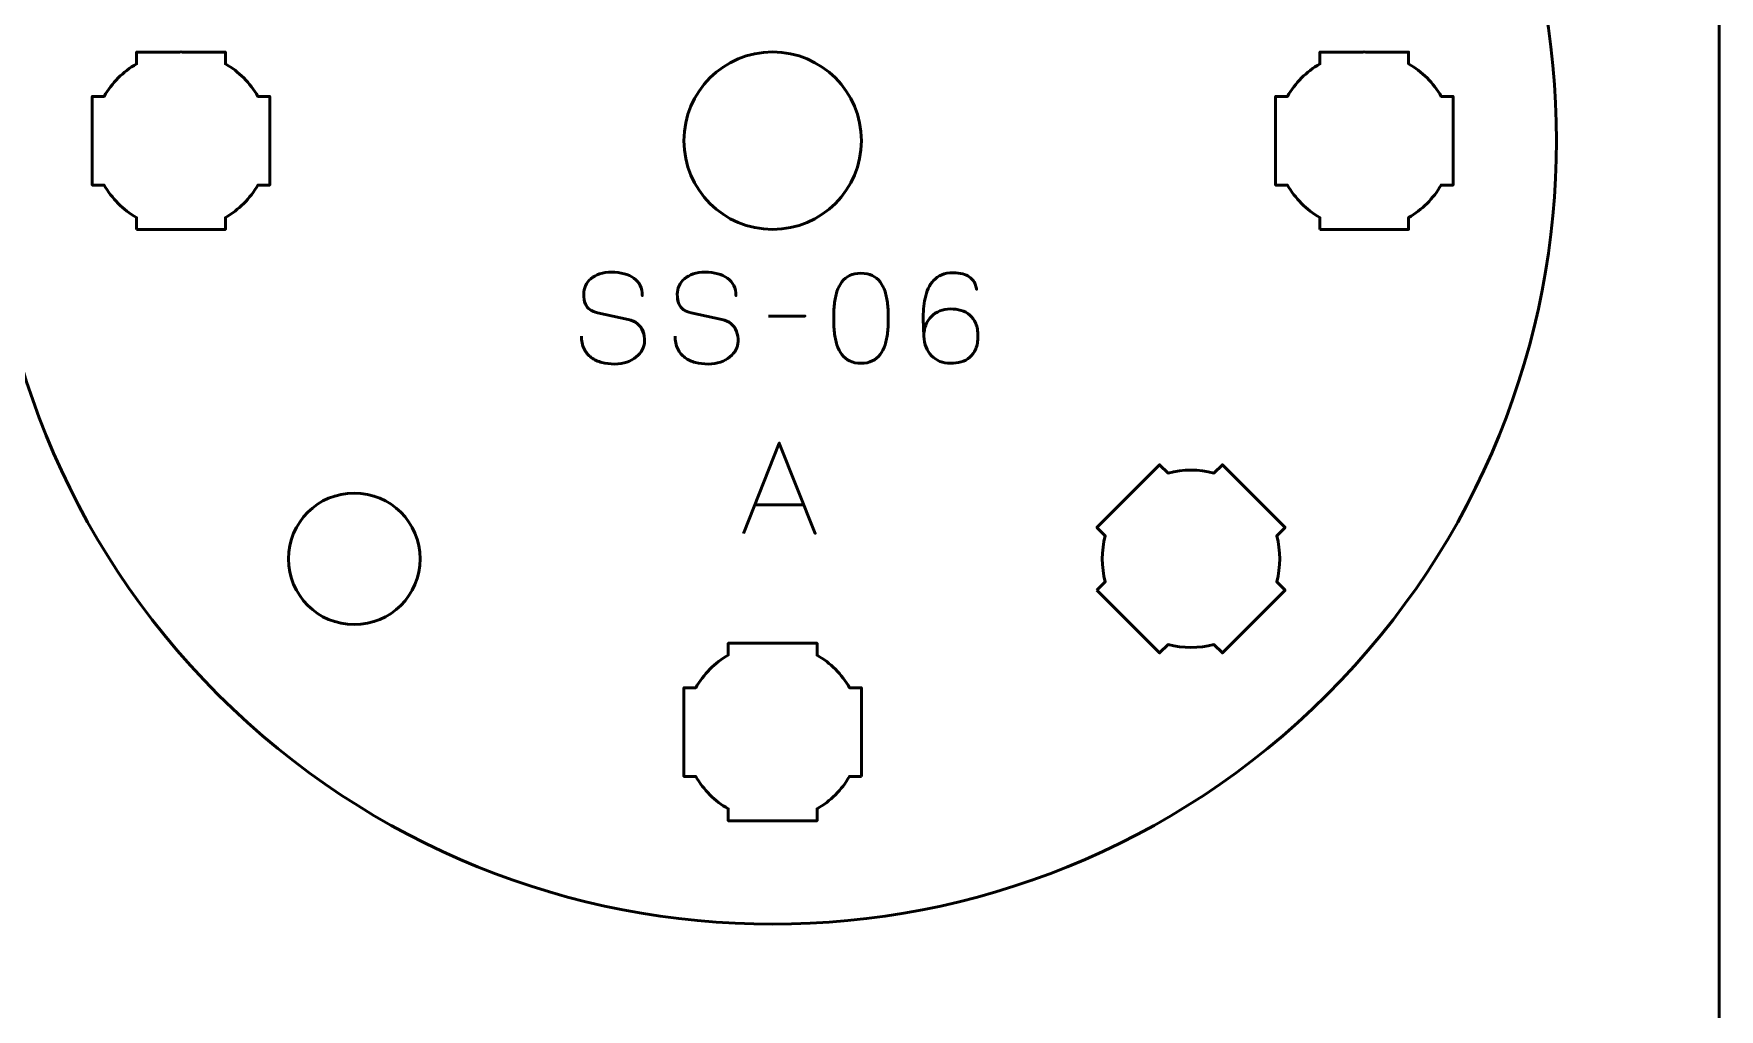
# Model space of a CAD drawing. Header units: centimetres. Extents: x -21 to 0, y -29.7 to 0.
# Drawn here: x -5.7 to 0, y -6.19 to -2.89 of the extents above; entities that cross this region are included whole.
import ezdxf

# ---------------------------------------------------------------- set-up
doc = ezdxf.new("R2010")
doc.units = ezdxf.units.CM
doc.header["$MEASUREMENT"] = 0
doc.layers.add('Layer 1', color=7, linetype='Continuous')

msp = doc.modelspace()

# ---------------------------------------------------------------- linework, layer by layer
at = {"layer": 'Layer 1', "lineweight": 53}
msp.add_ellipse((-3.20002, -3.24991), major_axis=(0, 0.3), ratio=1, dxfattribs=at)
at = {"layer": 'Layer 1', "color": 1, "lineweight": 53}
msp.add_open_spline([(-21.00003, -29.19995), (-21.00003, -29.19995), (-21.00003, -2.29992), (-21.00003, -2.29992), (-21.00003, -2.29992), (-21.00003, -2.21709), (-20.93286, -2.14992), (-20.85003, -2.14992), (-20.85003, -2.14992), (-20.7672, -2.14992), (-20.70003, -2.08275), (-20.70003, -1.99992), (-20.70003, -1.99992), (-20.70003, -1.91709), (-20.7672, -1.84992), (-20.85003, -1.84992), (-20.85003, -1.84992), (-20.93286, -1.84992), (-21.00003, -1.78275), (-21.00003, -1.69992), (-21.00003, -1.69992), (-21.00003, -1.61709), (-20.93286, -1.54992), (-20.85003, -1.54992), (-20.85003, -1.54992), (-20.7672, -1.54992), (-20.70003, -1.48275), (-20.70003, -1.39992), (-20.70003, -1.39992), (-20.70003, -1.31709), (-20.7672, -1.24992), (-20.85003, -1.24992), (-20.85003, -1.24992), (-20.93286, -1.24992), (-21.00003, -1.18275), (-21.00003, -1.09992), (-21.00003, -1.09992), (-21.00003, -1.09992), (-21.00003, -0.49992), (-21.00003, -0.49992), (-21.00003, -0.49992), (-21.00003, -0.22295), (-20.77694, 0.00004), (-20.49994, 0.00004), (-20.49994, 0.00004), (-20.49994, 0.00004), (-0.50008, 0.00004), (-0.50008, 0.00004), (-0.50008, 0.00004), (-0.22294, 0.00004), (0.00002, -0.22295), (0.00002, -0.49992), (0.00002, -0.49992), (0.00002, -0.49992), (0.00002, -29.19995), (0.00002, -29.19995), (0.00002, -29.19995), (0.00002, -29.47695), (-0.22294, -29.70004), (-0.50008, -29.70004), (-0.50008, -29.70004), (-0.50008, -29.70004), (-20.49994, -29.70004), (-20.49994, -29.70004), (-20.49994, -29.70004), (-20.77694, -29.70004), (-21.00003, -29.47695), (-21.00003, -29.19995)], degree=3, knots=[0, 0, 0, 0, 0.0588235, 0.0588235, 0.0588235, 0.0588235, 0.1176471, 0.1176471, 0.1176471, 0.1176471, 0.1764706, 0.1764706, 0.1764706, 0.1764706, 0.2352941, 0.2352941, 0.2352941, 0.2352941, 0.2941176, 0.2941176, 0.2941176, 0.2941176, 0.3529412, 0.3529412, 0.3529412, 0.3529412, 0.4117647, 0.4117647, 0.4117647, 0.4117647, 0.4705882, 0.4705882, 0.4705882, 0.4705882, 0.5294118, 0.5294118, 0.5294118, 0.5294118, 0.5882353, 0.5882353, 0.5882353, 0.5882353, 0.6470588, 0.6470588, 0.6470588, 0.6470588, 0.7058824, 0.7058824, 0.7058824, 0.7058824, 0.7647059, 0.7647059, 0.7647059, 0.7647059, 0.8235294, 0.8235294, 0.8235294, 0.8235294, 0.8823529, 0.8823529, 0.8823529, 0.8823529, 0.9411765, 0.9411765, 0.9411765, 0.9411765, 1, 1, 1, 1], dxfattribs=at)
at = {"layer": 'Layer 1', "color": 3, "lineweight": 53}
msp.add_open_spline([(-5.07383, -1.37613), (-4.03913, -0.34143), (-2.3609, -0.34143), (-1.32617, -1.37616), (-1.32617, -1.37616), (-0.29147, -2.41086), (-0.29147, -4.0891), (-1.32617, -5.1238), (-1.32617, -5.1238), (-2.3609, -6.15853), (-4.03913, -6.15853), (-5.07383, -5.12383), (-5.07383, -5.12383), (-6.10856, -4.0891), (-6.10856, -2.41086), (-5.07383, -1.37613)], degree=3, knots=[0, 0, 0, 0, 0.25, 0.25, 0.25, 0.25, 0.5, 0.5, 0.5, 0.5, 0.75, 0.75, 0.75, 0.75, 1, 1, 1, 1], dxfattribs=at)
at = {"layer": 'Layer 1', "lineweight": 53}
for points, knots in [([(-5.35006, -3.54994), (-5.35006, -3.54994), (-5.35006, -3.50974), (-5.35006, -3.50974), (-5.35006, -3.50974), (-5.39558, -3.48341), (-5.43351, -3.44545), (-5.45984, -3.39994), (-5.45984, -3.39994), (-5.45984, -3.39994), (-5.50006, -3.39994), (-5.50006, -3.39994), (-5.50006, -3.39994), (-5.50006, -3.39994), (-5.50006, -3.09994), (-5.50006, -3.09994), (-5.50006, -3.09994), (-5.50006, -3.09994), (-5.45987, -3.09994), (-5.45987, -3.09994), (-5.45987, -3.09994), (-5.43354, -3.05441), (-5.39559, -3.01642), (-5.35006, -2.99006), (-5.35006, -2.99006), (-5.35006, -2.99006), (-5.35006, -2.94994), (-5.35006, -2.94994), (-5.35006, -2.94994), (-5.35006, -2.94994), (-5.20464, -2.94994), (-5.20464, -2.94994), (-5.20464, -2.94994), (-5.20464, -2.94994), (-5.19999, -2.94988), (-5.19999, -2.94988), (-5.19999, -2.94988), (-5.19999, -2.94988), (-5.19535, -2.94994), (-5.19535, -2.94994), (-5.19535, -2.94994), (-5.19535, -2.94994), (-5.05006, -2.94994), (-5.05006, -2.94994), (-5.05006, -2.94994), (-5.05006, -2.94994), (-5.05006, -2.99001), (-5.05006, -2.99001), (-5.05006, -2.99001), (-5.00449, -3.01636), (-4.96648, -3.05436), (-4.94012, -3.09994), (-4.94012, -3.09994), (-4.94012, -3.09994), (-4.90006, -3.09994), (-4.90006, -3.09994), (-4.90006, -3.09994), (-4.90006, -3.09994), (-4.90006, -3.24322), (-4.90006, -3.24322), (-4.90006, -3.24322), (-4.90006, -3.24322), (-4.89998, -3.24989), (-4.89998, -3.24989), (-4.89998, -3.24989), (-4.89998, -3.24989), (-4.90006, -3.25657), (-4.90006, -3.25657), (-4.90006, -3.25657), (-4.90006, -3.25657), (-4.90006, -3.39994), (-4.90006, -3.39994), (-4.90006, -3.39994), (-4.90006, -3.39994), (-4.94016, -3.39994), (-4.94016, -3.39994), (-4.94016, -3.39994), (-4.96652, -3.44548), (-5.00451, -3.48346), (-5.05006, -3.50979), (-5.05006, -3.50979), (-5.05006, -3.50979), (-5.05006, -3.54994), (-5.05006, -3.54994), (-5.05006, -3.54994), (-5.05006, -3.54994), (-5.35006, -3.54994), (-5.35006, -3.54994)], [0, 0, 0, 0, 0.0454545, 0.0454545, 0.0454545, 0.0454545, 0.0909091, 0.0909091, 0.0909091, 0.0909091, 0.1363636, 0.1363636, 0.1363636, 0.1363636, 0.1818182, 0.1818182, 0.1818182, 0.1818182, 0.2272727, 0.2272727, 0.2272727, 0.2272727, 0.2727273, 0.2727273, 0.2727273, 0.2727273, 0.3181818, 0.3181818, 0.3181818, 0.3181818, 0.3636364, 0.3636364, 0.3636364, 0.3636364, 0.4090909, 0.4090909, 0.4090909, 0.4090909, 0.4545455, 0.4545455, 0.4545455, 0.4545455, 0.5, 0.5, 0.5, 0.5, 0.5454545, 0.5454545, 0.5454545, 0.5454545, 0.5909091, 0.5909091, 0.5909091, 0.5909091, 0.6363636, 0.6363636, 0.6363636, 0.6363636, 0.6818182, 0.6818182, 0.6818182, 0.6818182, 0.7272727, 0.7272727, 0.7272727, 0.7272727, 0.7727273, 0.7727273, 0.7727273, 0.7727273, 0.8181818, 0.8181818, 0.8181818, 0.8181818, 0.8636364, 0.8636364, 0.8636364, 0.8636364, 0.9090909, 0.9090909, 0.9090909, 0.9090909, 0.9545455, 0.9545455, 0.9545455, 0.9545455, 1, 1, 1, 1]), ([(-1.35006, -3.54994), (-1.35006, -3.54994), (-1.35006, -3.50974), (-1.35006, -3.50974), (-1.35006, -3.50974), (-1.39558, -3.48341), (-1.43351, -3.44545), (-1.45984, -3.39994), (-1.45984, -3.39994), (-1.45984, -3.39994), (-1.50006, -3.39994), (-1.50006, -3.39994), (-1.50006, -3.39994), (-1.50006, -3.39994), (-1.50006, -3.09994), (-1.50006, -3.09994), (-1.50006, -3.09994), (-1.50006, -3.09994), (-1.45987, -3.09994), (-1.45987, -3.09994), (-1.45987, -3.09994), (-1.43354, -3.05441), (-1.39559, -3.01642), (-1.35006, -2.99006), (-1.35006, -2.99006), (-1.35006, -2.99006), (-1.35006, -2.94994), (-1.35006, -2.94994), (-1.35006, -2.94994), (-1.35006, -2.94994), (-1.20464, -2.94994), (-1.20464, -2.94994), (-1.20464, -2.94994), (-1.20464, -2.94994), (-1.19999, -2.94988), (-1.19999, -2.94988), (-1.19999, -2.94988), (-1.19999, -2.94988), (-1.19535, -2.94994), (-1.19535, -2.94994), (-1.19535, -2.94994), (-1.19535, -2.94994), (-1.05006, -2.94994), (-1.05006, -2.94994), (-1.05006, -2.94994), (-1.05006, -2.94994), (-1.05006, -2.99001), (-1.05006, -2.99001), (-1.05006, -2.99001), (-1.00449, -3.01636), (-0.96648, -3.05436), (-0.94012, -3.09994), (-0.94012, -3.09994), (-0.94012, -3.09994), (-0.90006, -3.09994), (-0.90006, -3.09994), (-0.90006, -3.09994), (-0.90006, -3.09994), (-0.90006, -3.24322), (-0.90006, -3.24322), (-0.90006, -3.24322), (-0.90006, -3.24322), (-0.89998, -3.24989), (-0.89998, -3.24989), (-0.89998, -3.24989), (-0.89998, -3.24989), (-0.90006, -3.25657), (-0.90006, -3.25657), (-0.90006, -3.25657), (-0.90006, -3.25657), (-0.90006, -3.39994), (-0.90006, -3.39994), (-0.90006, -3.39994), (-0.90006, -3.39994), (-0.94016, -3.39994), (-0.94016, -3.39994), (-0.94016, -3.39994), (-0.96652, -3.44548), (-1.00451, -3.48346), (-1.05006, -3.50979), (-1.05006, -3.50979), (-1.05006, -3.50979), (-1.05006, -3.54994), (-1.05006, -3.54994), (-1.05006, -3.54994), (-1.05006, -3.54994), (-1.35006, -3.54994), (-1.35006, -3.54994)], [0, 0, 0, 0, 0.0454545, 0.0454545, 0.0454545, 0.0454545, 0.0909091, 0.0909091, 0.0909091, 0.0909091, 0.1363636, 0.1363636, 0.1363636, 0.1363636, 0.1818182, 0.1818182, 0.1818182, 0.1818182, 0.2272727, 0.2272727, 0.2272727, 0.2272727, 0.2727273, 0.2727273, 0.2727273, 0.2727273, 0.3181818, 0.3181818, 0.3181818, 0.3181818, 0.3636364, 0.3636364, 0.3636364, 0.3636364, 0.4090909, 0.4090909, 0.4090909, 0.4090909, 0.4545455, 0.4545455, 0.4545455, 0.4545455, 0.5, 0.5, 0.5, 0.5, 0.5454545, 0.5454545, 0.5454545, 0.5454545, 0.5909091, 0.5909091, 0.5909091, 0.5909091, 0.6363636, 0.6363636, 0.6363636, 0.6363636, 0.6818182, 0.6818182, 0.6818182, 0.6818182, 0.7272727, 0.7272727, 0.7272727, 0.7272727, 0.7727273, 0.7727273, 0.7727273, 0.7727273, 0.8181818, 0.8181818, 0.8181818, 0.8181818, 0.8636364, 0.8636364, 0.8636364, 0.8636364, 0.9090909, 0.9090909, 0.9090909, 0.9090909, 0.9545455, 0.9545455, 0.9545455, 0.9545455, 1, 1, 1, 1]), ([(-2.10404, -4.77022), (-2.10404, -4.77022), (-2.07562, -4.7418), (-2.07562, -4.7418), (-2.07562, -4.7418), (-2.08919, -4.69099), (-2.08917, -4.63733), (-2.0756, -4.58653), (-2.0756, -4.58653), (-2.0756, -4.58653), (-2.10404, -4.55809), (-2.10404, -4.55809), (-2.10404, -4.55809), (-2.10404, -4.55809), (-1.89191, -4.34596), (-1.89191, -4.34596), (-1.89191, -4.34596), (-1.89191, -4.34596), (-1.86349, -4.37438), (-1.86349, -4.37438), (-1.86349, -4.37438), (-1.81268, -4.3608), (-1.75898, -4.36077), (-1.70815, -4.37433), (-1.70815, -4.37433), (-1.70815, -4.37433), (-1.67978, -4.34596), (-1.67978, -4.34596), (-1.67978, -4.34596), (-1.67978, -4.34596), (-1.57695, -4.44878), (-1.57695, -4.44878), (-1.57695, -4.44878), (-1.57695, -4.44878), (-1.57362, -4.45203), (-1.57362, -4.45203), (-1.57362, -4.45203), (-1.57362, -4.45203), (-1.57038, -4.45535), (-1.57038, -4.45535), (-1.57038, -4.45535), (-1.57038, -4.45535), (-1.46765, -4.55809), (-1.46765, -4.55809), (-1.46765, -4.55809), (-1.46765, -4.55809), (-1.49598, -4.58642), (-1.49598, -4.58642), (-1.49598, -4.58642), (-1.48239, -4.63728), (-1.48238, -4.69103), (-1.49597, -4.74189), (-1.49597, -4.74189), (-1.49597, -4.74189), (-1.46765, -4.77022), (-1.46765, -4.77022), (-1.46765, -4.77022), (-1.46765, -4.77022), (-1.56896, -4.87154), (-1.56896, -4.87154), (-1.56896, -4.87154), (-1.56896, -4.87154), (-1.57362, -4.87631), (-1.57362, -4.87631), (-1.57362, -4.87631), (-1.57362, -4.87631), (-1.5784, -4.88098), (-1.5784, -4.88098), (-1.5784, -4.88098), (-1.5784, -4.88098), (-1.67978, -4.98235), (-1.67978, -4.98235), (-1.67978, -4.98235), (-1.67978, -4.98235), (-1.70813, -4.954), (-1.70813, -4.954), (-1.70813, -4.954), (-1.75897, -4.96756), (-1.81269, -4.96755), (-1.86352, -4.95396), (-1.86352, -4.95396), (-1.86352, -4.95396), (-1.89191, -4.98235), (-1.89191, -4.98235), (-1.89191, -4.98235), (-1.89191, -4.98235), (-2.10404, -4.77022), (-2.10404, -4.77022)], [0, 0, 0, 0, 0.0454545, 0.0454545, 0.0454545, 0.0454545, 0.0909091, 0.0909091, 0.0909091, 0.0909091, 0.1363636, 0.1363636, 0.1363636, 0.1363636, 0.1818182, 0.1818182, 0.1818182, 0.1818182, 0.2272727, 0.2272727, 0.2272727, 0.2272727, 0.2727273, 0.2727273, 0.2727273, 0.2727273, 0.3181818, 0.3181818, 0.3181818, 0.3181818, 0.3636364, 0.3636364, 0.3636364, 0.3636364, 0.4090909, 0.4090909, 0.4090909, 0.4090909, 0.4545455, 0.4545455, 0.4545455, 0.4545455, 0.5, 0.5, 0.5, 0.5, 0.5454545, 0.5454545, 0.5454545, 0.5454545, 0.5909091, 0.5909091, 0.5909091, 0.5909091, 0.6363636, 0.6363636, 0.6363636, 0.6363636, 0.6818182, 0.6818182, 0.6818182, 0.6818182, 0.7272727, 0.7272727, 0.7272727, 0.7272727, 0.7727273, 0.7727273, 0.7727273, 0.7727273, 0.8181818, 0.8181818, 0.8181818, 0.8181818, 0.8636364, 0.8636364, 0.8636364, 0.8636364, 0.9090909, 0.9090909, 0.9090909, 0.9090909, 0.9545455, 0.9545455, 0.9545455, 0.9545455, 1, 1, 1, 1]), ([(-4.61425, -4.44167), (-4.49138, -4.44167), (-4.39175, -4.54131), (-4.39175, -4.66418), (-4.39175, -4.66418), (-4.39175, -4.78704), (-4.49138, -4.88668), (-4.61425, -4.88668), (-4.61425, -4.88668), (-4.73711, -4.88668), (-4.83675, -4.78704), (-4.83675, -4.66418), (-4.83675, -4.66418), (-4.83675, -4.54131), (-4.73711, -4.44167), (-4.61425, -4.44167)], [0, 0, 0, 0, 0.25, 0.25, 0.25, 0.25, 0.5, 0.5, 0.5, 0.5, 0.75, 0.75, 0.75, 0.75, 1, 1, 1, 1]), ([(-2.89999, -5.39996), (-2.89999, -5.39996), (-2.94019, -5.39996), (-2.94019, -5.39996), (-2.94019, -5.39996), (-2.96652, -5.44548), (-3.00448, -5.48341), (-3.04999, -5.50974), (-3.04999, -5.50974), (-3.04999, -5.50974), (-3.04999, -5.54996), (-3.04999, -5.54996), (-3.04999, -5.54996), (-3.04999, -5.54996), (-3.34999, -5.54996), (-3.34999, -5.54996), (-3.34999, -5.54996), (-3.34999, -5.54996), (-3.34999, -5.50977), (-3.34999, -5.50977), (-3.34999, -5.50977), (-3.39552, -5.48344), (-3.43351, -5.44549), (-3.45987, -5.39996), (-3.45987, -5.39996), (-3.45987, -5.39996), (-3.49999, -5.39996), (-3.49999, -5.39996), (-3.49999, -5.39996), (-3.49999, -5.39996), (-3.49999, -5.25454), (-3.49999, -5.25454), (-3.49999, -5.25454), (-3.49999, -5.25454), (-3.50005, -5.24989), (-3.50005, -5.24989), (-3.50005, -5.24989), (-3.50005, -5.24989), (-3.49999, -5.24525), (-3.49999, -5.24525), (-3.49999, -5.24525), (-3.49999, -5.24525), (-3.49999, -5.09996), (-3.49999, -5.09996), (-3.49999, -5.09996), (-3.49999, -5.09996), (-3.45992, -5.09996), (-3.45992, -5.09996), (-3.45992, -5.09996), (-3.43357, -5.05439), (-3.39557, -5.01638), (-3.34999, -4.99002), (-3.34999, -4.99002), (-3.34999, -4.99002), (-3.34999, -4.94996), (-3.34999, -4.94996), (-3.34999, -4.94996), (-3.34999, -4.94996), (-3.20671, -4.94996), (-3.20671, -4.94996), (-3.20671, -4.94996), (-3.20671, -4.94996), (-3.20004, -4.94988), (-3.20004, -4.94988), (-3.20004, -4.94988), (-3.20004, -4.94988), (-3.19336, -4.94996), (-3.19336, -4.94996), (-3.19336, -4.94996), (-3.19336, -4.94996), (-3.04999, -4.94996), (-3.04999, -4.94996), (-3.04999, -4.94996), (-3.04999, -4.94996), (-3.04999, -4.99006), (-3.04999, -4.99006), (-3.04999, -4.99006), (-3.00445, -5.01642), (-2.96647, -5.05441), (-2.94014, -5.09996), (-2.94014, -5.09996), (-2.94014, -5.09996), (-2.89999, -5.09996), (-2.89999, -5.09996), (-2.89999, -5.09996), (-2.89999, -5.09996), (-2.89999, -5.39996), (-2.89999, -5.39996)], [0, 0, 0, 0, 0.0454545, 0.0454545, 0.0454545, 0.0454545, 0.0909091, 0.0909091, 0.0909091, 0.0909091, 0.1363636, 0.1363636, 0.1363636, 0.1363636, 0.1818182, 0.1818182, 0.1818182, 0.1818182, 0.2272727, 0.2272727, 0.2272727, 0.2272727, 0.2727273, 0.2727273, 0.2727273, 0.2727273, 0.3181818, 0.3181818, 0.3181818, 0.3181818, 0.3636364, 0.3636364, 0.3636364, 0.3636364, 0.4090909, 0.4090909, 0.4090909, 0.4090909, 0.4545455, 0.4545455, 0.4545455, 0.4545455, 0.5, 0.5, 0.5, 0.5, 0.5454545, 0.5454545, 0.5454545, 0.5454545, 0.5909091, 0.5909091, 0.5909091, 0.5909091, 0.6363636, 0.6363636, 0.6363636, 0.6363636, 0.6818182, 0.6818182, 0.6818182, 0.6818182, 0.7272727, 0.7272727, 0.7272727, 0.7272727, 0.7727273, 0.7727273, 0.7727273, 0.7727273, 0.8181818, 0.8181818, 0.8181818, 0.8181818, 0.8636364, 0.8636364, 0.8636364, 0.8636364, 0.9090909, 0.9090909, 0.9090909, 0.9090909, 0.9545455, 0.9545455, 0.9545455, 0.9545455, 1, 1, 1, 1])]:
    msp.add_open_spline(points, degree=3, knots=knots, dxfattribs=at)
at = {"layer": 'Layer 1', "color": 5, "lineweight": 53}
for points, knots in [([(-3.84627, -3.91053), (-3.84613, -3.9274), (-3.84317, -3.94186), (-3.83724, -3.95393), (-3.83724, -3.95393), (-3.83138, -3.96592), (-3.8232, -3.97573), (-3.8129, -3.98335), (-3.8129, -3.98335), (-3.80253, -3.9909), (-3.7906, -3.99647), (-3.77713, -4.00007), (-3.77713, -4.00007), (-3.76372, -4.0036), (-3.74933, -4.00536), (-3.73409, -4.00536), (-3.73409, -4.00536), (-3.71871, -4.00529), (-3.70488, -4.00303), (-3.69253, -3.99873), (-3.69253, -3.99873), (-3.68025, -3.99442), (-3.66974, -3.98864), (-3.66092, -3.98137), (-3.66092, -3.98137), (-3.65217, -3.9741), (-3.6454, -3.96599), (-3.6406, -3.95696), (-3.6406, -3.95696), (-3.6358, -3.94793), (-3.63326, -3.93869), (-3.63291, -3.92916), (-3.63291, -3.92916), (-3.63249, -3.91667), (-3.63432, -3.90524), (-3.63834, -3.89494), (-3.63834, -3.89494), (-3.64237, -3.88464), (-3.64858, -3.87603), (-3.65697, -3.86898), (-3.65697, -3.86898), (-3.6653, -3.86192), (-3.67581, -3.85698), (-3.68837, -3.85423), (-3.68837, -3.85423), (-3.68837, -3.85423), (-3.79208, -3.83179), (-3.79208, -3.83179), (-3.79208, -3.83179), (-3.80182, -3.82975), (-3.81022, -3.82629), (-3.81713, -3.82149), (-3.81713, -3.82149), (-3.82405, -3.81663), (-3.82941, -3.80992), (-3.83308, -3.80131), (-3.83308, -3.80131), (-3.83675, -3.79278), (-3.83865, -3.78191), (-3.83865, -3.76872), (-3.83865, -3.76872), (-3.83865, -3.7587), (-3.8366, -3.74925), (-3.83244, -3.74036), (-3.83244, -3.74036), (-3.82835, -3.73147), (-3.82228, -3.72363), (-3.81431, -3.71672), (-3.81431, -3.71672), (-3.80634, -3.70988), (-3.79646, -3.70451), (-3.78475, -3.70063), (-3.78475, -3.70063), (-3.77296, -3.69668), (-3.75949, -3.69471), (-3.74425, -3.69464), (-3.74425, -3.69464), (-3.72894, -3.69464), (-3.7149, -3.6964), (-3.70206, -3.69993), (-3.70206, -3.69993), (-3.68929, -3.70346), (-3.67821, -3.70854), (-3.6689, -3.71531), (-3.6689, -3.71531), (-3.65958, -3.72208), (-3.65239, -3.73041), (-3.64745, -3.74014), (-3.64745, -3.74014), (-3.64251, -3.74995), (-3.64018, -3.76117), (-3.64053, -3.7738), (-3.64053, -3.7738), (-3.64018, -3.76117), (-3.64251, -3.74995), (-3.64745, -3.74014), (-3.64745, -3.74014), (-3.65239, -3.73041), (-3.65958, -3.72208), (-3.6689, -3.71531), (-3.6689, -3.71531), (-3.67821, -3.70854), (-3.68929, -3.70346), (-3.70206, -3.69993), (-3.70206, -3.69993), (-3.7149, -3.6964), (-3.72894, -3.69464), (-3.74425, -3.69464), (-3.74425, -3.69464), (-3.75949, -3.69471), (-3.77296, -3.69668), (-3.78475, -3.70063), (-3.78475, -3.70063), (-3.79646, -3.70451), (-3.80634, -3.70988), (-3.81431, -3.71672), (-3.81431, -3.71672), (-3.82228, -3.72363), (-3.82835, -3.73147), (-3.83244, -3.74036), (-3.83244, -3.74036), (-3.8366, -3.74925), (-3.83865, -3.7587), (-3.83865, -3.76872), (-3.83865, -3.76872), (-3.83865, -3.78191), (-3.83682, -3.79278), (-3.83329, -3.80124), (-3.83329, -3.80124), (-3.82969, -3.80978), (-3.8244, -3.81641), (-3.81748, -3.82128), (-3.81748, -3.82128), (-3.81057, -3.82608), (-3.8021, -3.82961), (-3.79208, -3.83179), (-3.79208, -3.83179), (-3.79208, -3.83179), (-3.68837, -3.85423), (-3.68837, -3.85423), (-3.68837, -3.85423), (-3.67553, -3.85698), (-3.66494, -3.86192), (-3.65662, -3.86898), (-3.65662, -3.86898), (-3.64822, -3.87603), (-3.64208, -3.88464), (-3.63813, -3.89494), (-3.63813, -3.89494), (-3.63425, -3.90524), (-3.63249, -3.91667), (-3.63291, -3.92916), (-3.63291, -3.92916), (-3.63326, -3.93869), (-3.6358, -3.94793), (-3.6406, -3.95696), (-3.6406, -3.95696), (-3.6454, -3.96599), (-3.65217, -3.9741), (-3.66092, -3.98137), (-3.66092, -3.98137), (-3.66974, -3.98864), (-3.68025, -3.99442), (-3.69253, -3.99873), (-3.69253, -3.99873), (-3.70488, -4.00303), (-3.71871, -4.00529), (-3.73409, -4.00536), (-3.73409, -4.00536), (-3.74933, -4.00536), (-3.76372, -4.0036), (-3.77713, -4.00007), (-3.77713, -4.00007), (-3.7906, -3.99647), (-3.80253, -3.9909), (-3.8129, -3.98335), (-3.8129, -3.98335), (-3.8232, -3.97573), (-3.83138, -3.96592), (-3.83724, -3.95393), (-3.83724, -3.95393), (-3.84317, -3.94186), (-3.84613, -3.9274), (-3.84627, -3.91053)], [0, 0, 0, 0, 0.0217391, 0.0217391, 0.0217391, 0.0217391, 0.0434783, 0.0434783, 0.0434783, 0.0434783, 0.0652174, 0.0652174, 0.0652174, 0.0652174, 0.0869565, 0.0869565, 0.0869565, 0.0869565, 0.1086957, 0.1086957, 0.1086957, 0.1086957, 0.1304348, 0.1304348, 0.1304348, 0.1304348, 0.1521739, 0.1521739, 0.1521739, 0.1521739, 0.173913, 0.173913, 0.173913, 0.173913, 0.1956522, 0.1956522, 0.1956522, 0.1956522, 0.2173913, 0.2173913, 0.2173913, 0.2173913, 0.2391304, 0.2391304, 0.2391304, 0.2391304, 0.2608696, 0.2608696, 0.2608696, 0.2608696, 0.2826087, 0.2826087, 0.2826087, 0.2826087, 0.3043478, 0.3043478, 0.3043478, 0.3043478, 0.326087, 0.326087, 0.326087, 0.326087, 0.3478261, 0.3478261, 0.3478261, 0.3478261, 0.3695652, 0.3695652, 0.3695652, 0.3695652, 0.3913043, 0.3913043, 0.3913043, 0.3913043, 0.4130435, 0.4130435, 0.4130435, 0.4130435, 0.4347826, 0.4347826, 0.4347826, 0.4347826, 0.4565217, 0.4565217, 0.4565217, 0.4565217, 0.4782609, 0.4782609, 0.4782609, 0.4782609, 0.5, 0.5, 0.5, 0.5, 0.5217391, 0.5217391, 0.5217391, 0.5217391, 0.5434783, 0.5434783, 0.5434783, 0.5434783, 0.5652174, 0.5652174, 0.5652174, 0.5652174, 0.5869565, 0.5869565, 0.5869565, 0.5869565, 0.6086957, 0.6086957, 0.6086957, 0.6086957, 0.6304348, 0.6304348, 0.6304348, 0.6304348, 0.6521739, 0.6521739, 0.6521739, 0.6521739, 0.673913, 0.673913, 0.673913, 0.673913, 0.6956522, 0.6956522, 0.6956522, 0.6956522, 0.7173913, 0.7173913, 0.7173913, 0.7173913, 0.7391304, 0.7391304, 0.7391304, 0.7391304, 0.7608696, 0.7608696, 0.7608696, 0.7608696, 0.7826087, 0.7826087, 0.7826087, 0.7826087, 0.8043478, 0.8043478, 0.8043478, 0.8043478, 0.826087, 0.826087, 0.826087, 0.826087, 0.8478261, 0.8478261, 0.8478261, 0.8478261, 0.8695652, 0.8695652, 0.8695652, 0.8695652, 0.8913043, 0.8913043, 0.8913043, 0.8913043, 0.9130435, 0.9130435, 0.9130435, 0.9130435, 0.9347826, 0.9347826, 0.9347826, 0.9347826, 0.9565217, 0.9565217, 0.9565217, 0.9565217, 0.9782609, 0.9782609, 0.9782609, 0.9782609, 1, 1, 1, 1]), ([(-3.53004, -3.91053), (-3.5299, -3.9274), (-3.52694, -3.94186), (-3.52101, -3.95393), (-3.52101, -3.95393), (-3.51515, -3.96592), (-3.50697, -3.97573), (-3.49667, -3.98335), (-3.49667, -3.98335), (-3.4863, -3.9909), (-3.47437, -3.99647), (-3.4609, -4.00007), (-3.4609, -4.00007), (-3.44749, -4.0036), (-3.4331, -4.00536), (-3.41786, -4.00536), (-3.41786, -4.00536), (-3.40248, -4.00529), (-3.38865, -4.00303), (-3.3763, -3.99873), (-3.3763, -3.99873), (-3.36402, -3.99442), (-3.35351, -3.98864), (-3.34469, -3.98137), (-3.34469, -3.98137), (-3.33594, -3.9741), (-3.32917, -3.96599), (-3.32437, -3.95696), (-3.32437, -3.95696), (-3.31957, -3.94793), (-3.31703, -3.93869), (-3.31668, -3.92916), (-3.31668, -3.92916), (-3.31626, -3.91667), (-3.31809, -3.90524), (-3.32211, -3.89494), (-3.32211, -3.89494), (-3.32614, -3.88464), (-3.33235, -3.87603), (-3.34074, -3.86898), (-3.34074, -3.86898), (-3.34907, -3.86192), (-3.35958, -3.85698), (-3.37214, -3.85423), (-3.37214, -3.85423), (-3.37214, -3.85423), (-3.47585, -3.83179), (-3.47585, -3.83179), (-3.47585, -3.83179), (-3.48559, -3.82975), (-3.49399, -3.82629), (-3.5009, -3.82149), (-3.5009, -3.82149), (-3.50782, -3.81663), (-3.51318, -3.80992), (-3.51685, -3.80131), (-3.51685, -3.80131), (-3.52052, -3.79278), (-3.52242, -3.78191), (-3.52242, -3.76872), (-3.52242, -3.76872), (-3.52242, -3.7587), (-3.52037, -3.74925), (-3.51621, -3.74036), (-3.51621, -3.74036), (-3.51212, -3.73147), (-3.50605, -3.72363), (-3.49808, -3.71672), (-3.49808, -3.71672), (-3.49011, -3.70988), (-3.48023, -3.70451), (-3.46852, -3.70063), (-3.46852, -3.70063), (-3.45673, -3.69668), (-3.44326, -3.69471), (-3.42802, -3.69464), (-3.42802, -3.69464), (-3.41271, -3.69464), (-3.39867, -3.6964), (-3.38583, -3.69993), (-3.38583, -3.69993), (-3.37306, -3.70346), (-3.36198, -3.70854), (-3.35267, -3.71531), (-3.35267, -3.71531), (-3.34335, -3.72208), (-3.33616, -3.73041), (-3.33122, -3.74014), (-3.33122, -3.74014), (-3.32628, -3.74995), (-3.32395, -3.76117), (-3.3243, -3.7738), (-3.3243, -3.7738), (-3.32395, -3.76117), (-3.32628, -3.74995), (-3.33122, -3.74014), (-3.33122, -3.74014), (-3.33616, -3.73041), (-3.34335, -3.72208), (-3.35267, -3.71531), (-3.35267, -3.71531), (-3.36198, -3.70854), (-3.37306, -3.70346), (-3.38583, -3.69993), (-3.38583, -3.69993), (-3.39867, -3.6964), (-3.41271, -3.69464), (-3.42802, -3.69464), (-3.42802, -3.69464), (-3.44326, -3.69471), (-3.45673, -3.69668), (-3.46852, -3.70063), (-3.46852, -3.70063), (-3.48023, -3.70451), (-3.49011, -3.70988), (-3.49808, -3.71672), (-3.49808, -3.71672), (-3.50605, -3.72363), (-3.51212, -3.73147), (-3.51621, -3.74036), (-3.51621, -3.74036), (-3.52037, -3.74925), (-3.52242, -3.7587), (-3.52242, -3.76872), (-3.52242, -3.76872), (-3.52242, -3.78191), (-3.52059, -3.79278), (-3.51706, -3.80124), (-3.51706, -3.80124), (-3.51346, -3.80978), (-3.50817, -3.81641), (-3.50125, -3.82128), (-3.50125, -3.82128), (-3.49434, -3.82608), (-3.48587, -3.82961), (-3.47585, -3.83179), (-3.47585, -3.83179), (-3.47585, -3.83179), (-3.37214, -3.85423), (-3.37214, -3.85423), (-3.37214, -3.85423), (-3.3593, -3.85698), (-3.34871, -3.86192), (-3.34039, -3.86898), (-3.34039, -3.86898), (-3.33199, -3.87603), (-3.32585, -3.88464), (-3.3219, -3.89494), (-3.3219, -3.89494), (-3.31802, -3.90524), (-3.31626, -3.91667), (-3.31668, -3.92916), (-3.31668, -3.92916), (-3.31703, -3.93869), (-3.31957, -3.94793), (-3.32437, -3.95696), (-3.32437, -3.95696), (-3.32917, -3.96599), (-3.33594, -3.9741), (-3.34469, -3.98137), (-3.34469, -3.98137), (-3.35351, -3.98864), (-3.36402, -3.99442), (-3.3763, -3.99873), (-3.3763, -3.99873), (-3.38865, -4.00303), (-3.40248, -4.00529), (-3.41786, -4.00536), (-3.41786, -4.00536), (-3.4331, -4.00536), (-3.44749, -4.0036), (-3.4609, -4.00007), (-3.4609, -4.00007), (-3.47437, -3.99647), (-3.4863, -3.9909), (-3.49667, -3.98335), (-3.49667, -3.98335), (-3.50697, -3.97573), (-3.51515, -3.96592), (-3.52101, -3.95393), (-3.52101, -3.95393), (-3.52694, -3.94186), (-3.5299, -3.9274), (-3.53004, -3.91053)], [0, 0, 0, 0, 0.0217391, 0.0217391, 0.0217391, 0.0217391, 0.0434783, 0.0434783, 0.0434783, 0.0434783, 0.0652174, 0.0652174, 0.0652174, 0.0652174, 0.0869565, 0.0869565, 0.0869565, 0.0869565, 0.1086957, 0.1086957, 0.1086957, 0.1086957, 0.1304348, 0.1304348, 0.1304348, 0.1304348, 0.1521739, 0.1521739, 0.1521739, 0.1521739, 0.173913, 0.173913, 0.173913, 0.173913, 0.1956522, 0.1956522, 0.1956522, 0.1956522, 0.2173913, 0.2173913, 0.2173913, 0.2173913, 0.2391304, 0.2391304, 0.2391304, 0.2391304, 0.2608696, 0.2608696, 0.2608696, 0.2608696, 0.2826087, 0.2826087, 0.2826087, 0.2826087, 0.3043478, 0.3043478, 0.3043478, 0.3043478, 0.326087, 0.326087, 0.326087, 0.326087, 0.3478261, 0.3478261, 0.3478261, 0.3478261, 0.3695652, 0.3695652, 0.3695652, 0.3695652, 0.3913043, 0.3913043, 0.3913043, 0.3913043, 0.4130435, 0.4130435, 0.4130435, 0.4130435, 0.4347826, 0.4347826, 0.4347826, 0.4347826, 0.4565217, 0.4565217, 0.4565217, 0.4565217, 0.4782609, 0.4782609, 0.4782609, 0.4782609, 0.5, 0.5, 0.5, 0.5, 0.5217391, 0.5217391, 0.5217391, 0.5217391, 0.5434783, 0.5434783, 0.5434783, 0.5434783, 0.5652174, 0.5652174, 0.5652174, 0.5652174, 0.5869565, 0.5869565, 0.5869565, 0.5869565, 0.6086957, 0.6086957, 0.6086957, 0.6086957, 0.6304348, 0.6304348, 0.6304348, 0.6304348, 0.6521739, 0.6521739, 0.6521739, 0.6521739, 0.673913, 0.673913, 0.673913, 0.673913, 0.6956522, 0.6956522, 0.6956522, 0.6956522, 0.7173913, 0.7173913, 0.7173913, 0.7173913, 0.7391304, 0.7391304, 0.7391304, 0.7391304, 0.7608696, 0.7608696, 0.7608696, 0.7608696, 0.7826087, 0.7826087, 0.7826087, 0.7826087, 0.8043478, 0.8043478, 0.8043478, 0.8043478, 0.826087, 0.826087, 0.826087, 0.826087, 0.8478261, 0.8478261, 0.8478261, 0.8478261, 0.8695652, 0.8695652, 0.8695652, 0.8695652, 0.8913043, 0.8913043, 0.8913043, 0.8913043, 0.9130435, 0.9130435, 0.9130435, 0.9130435, 0.9347826, 0.9347826, 0.9347826, 0.9347826, 0.9565217, 0.9565217, 0.9565217, 0.9565217, 0.9782609, 0.9782609, 0.9782609, 0.9782609, 1, 1, 1, 1]), ([(-2.90139, -4.00282), (-2.88658, -4.00275), (-2.87381, -4.00014), (-2.86315, -3.99506), (-2.86315, -3.99506), (-2.85257, -3.98998), (-2.84375, -3.98271), (-2.8367, -3.97347), (-2.8367, -3.97347), (-2.82971, -3.96416), (-2.82421, -3.95315), (-2.82012, -3.94045), (-2.82012, -3.94045), (-2.81609, -3.92775), (-2.8132, -3.91385), (-2.81158, -3.89861), (-2.81158, -3.89861), (-2.80988, -3.88337), (-2.80904, -3.86735), (-2.80911, -3.85042), (-2.80911, -3.85042), (-2.80904, -3.83356), (-2.80988, -3.81754), (-2.81158, -3.80237), (-2.81158, -3.80237), (-2.8132, -3.7872), (-2.81609, -3.77323), (-2.82012, -3.76053), (-2.82012, -3.76053), (-2.82421, -3.7479), (-2.82971, -3.7369), (-2.8367, -3.72751), (-2.8367, -3.72751), (-2.84375, -3.7182), (-2.85257, -3.71093), (-2.86315, -3.70585), (-2.86315, -3.70585), (-2.87381, -3.7007), (-2.88658, -3.69809), (-2.90139, -3.69802), (-2.90139, -3.69802), (-2.91621, -3.69809), (-2.92898, -3.7007), (-2.93964, -3.70585), (-2.93964, -3.70585), (-2.95022, -3.71093), (-2.95904, -3.7182), (-2.96609, -3.72751), (-2.96609, -3.72751), (-2.97308, -3.7369), (-2.97858, -3.7479), (-2.98267, -3.76053), (-2.98267, -3.76053), (-2.9867, -3.77323), (-2.98959, -3.7872), (-2.99121, -3.80237), (-2.99121, -3.80237), (-2.9929, -3.81754), (-2.99375, -3.83356), (-2.99368, -3.85042), (-2.99368, -3.85042), (-2.99375, -3.86735), (-2.9929, -3.88337), (-2.99121, -3.89861), (-2.99121, -3.89861), (-2.98959, -3.91385), (-2.9867, -3.92775), (-2.98267, -3.94045), (-2.98267, -3.94045), (-2.97858, -3.95315), (-2.97308, -3.96416), (-2.96609, -3.97347), (-2.96609, -3.97347), (-2.95904, -3.98271), (-2.95022, -3.98998), (-2.93964, -3.99506), (-2.93964, -3.99506), (-2.92898, -4.00014), (-2.91621, -4.00275), (-2.90139, -4.00282)], [0, 0, 0, 0, 0.05, 0.05, 0.05, 0.05, 0.1, 0.1, 0.1, 0.1, 0.15, 0.15, 0.15, 0.15, 0.2, 0.2, 0.2, 0.2, 0.25, 0.25, 0.25, 0.25, 0.3, 0.3, 0.3, 0.3, 0.35, 0.35, 0.35, 0.35, 0.4, 0.4, 0.4, 0.4, 0.45, 0.45, 0.45, 0.45, 0.5, 0.5, 0.5, 0.5, 0.55, 0.55, 0.55, 0.55, 0.6, 0.6, 0.6, 0.6, 0.65, 0.65, 0.65, 0.65, 0.7, 0.7, 0.7, 0.7, 0.75, 0.75, 0.75, 0.75, 0.8, 0.8, 0.8, 0.8, 0.85, 0.85, 0.85, 0.85, 0.9, 0.9, 0.9, 0.9, 0.95, 0.95, 0.95, 0.95, 1, 1, 1, 1]), ([(-2.90139, -4.00282), (-2.88658, -4.00275), (-2.87381, -4.00014), (-2.86315, -3.99506), (-2.86315, -3.99506), (-2.85257, -3.98998), (-2.84375, -3.98271), (-2.8367, -3.97347), (-2.8367, -3.97347), (-2.82971, -3.96416), (-2.82421, -3.95315), (-2.82012, -3.94045), (-2.82012, -3.94045), (-2.81609, -3.92775), (-2.8132, -3.91385), (-2.81158, -3.89861), (-2.81158, -3.89861), (-2.80988, -3.88337), (-2.80904, -3.86735), (-2.80911, -3.85042), (-2.80911, -3.85042), (-2.80904, -3.83356), (-2.80988, -3.81754), (-2.81158, -3.80237), (-2.81158, -3.80237), (-2.8132, -3.7872), (-2.81609, -3.77323), (-2.82012, -3.76053), (-2.82012, -3.76053), (-2.82421, -3.7479), (-2.82971, -3.7369), (-2.8367, -3.72751), (-2.8367, -3.72751), (-2.84375, -3.7182), (-2.85257, -3.71093), (-2.86315, -3.70585), (-2.86315, -3.70585), (-2.87381, -3.7007), (-2.88658, -3.69809), (-2.90139, -3.69802), (-2.90139, -3.69802), (-2.91621, -3.69809), (-2.92898, -3.7007), (-2.93964, -3.70585), (-2.93964, -3.70585), (-2.95022, -3.71093), (-2.95904, -3.7182), (-2.96609, -3.72751), (-2.96609, -3.72751), (-2.97308, -3.7369), (-2.97858, -3.7479), (-2.98267, -3.76053), (-2.98267, -3.76053), (-2.9867, -3.77323), (-2.98959, -3.7872), (-2.99121, -3.80237), (-2.99121, -3.80237), (-2.9929, -3.81754), (-2.99375, -3.83356), (-2.99368, -3.85042), (-2.99368, -3.85042), (-2.99375, -3.86735), (-2.9929, -3.88337), (-2.99121, -3.89861), (-2.99121, -3.89861), (-2.98959, -3.91385), (-2.9867, -3.92775), (-2.98267, -3.94045), (-2.98267, -3.94045), (-2.97858, -3.95315), (-2.97308, -3.96416), (-2.96609, -3.97347), (-2.96609, -3.97347), (-2.95904, -3.98271), (-2.95022, -3.98998), (-2.93964, -3.99506), (-2.93964, -3.99506), (-2.92898, -4.00014), (-2.91621, -4.00275), (-2.90139, -4.00282)], [0, 0, 0, 0, 0.05, 0.05, 0.05, 0.05, 0.1, 0.1, 0.1, 0.1, 0.15, 0.15, 0.15, 0.15, 0.2, 0.2, 0.2, 0.2, 0.25, 0.25, 0.25, 0.25, 0.3, 0.3, 0.3, 0.3, 0.35, 0.35, 0.35, 0.35, 0.4, 0.4, 0.4, 0.4, 0.45, 0.45, 0.45, 0.45, 0.5, 0.5, 0.5, 0.5, 0.55, 0.55, 0.55, 0.55, 0.6, 0.6, 0.6, 0.6, 0.65, 0.65, 0.65, 0.65, 0.7, 0.7, 0.7, 0.7, 0.75, 0.75, 0.75, 0.75, 0.8, 0.8, 0.8, 0.8, 0.85, 0.85, 0.85, 0.85, 0.9, 0.9, 0.9, 0.9, 0.95, 0.95, 0.95, 0.95, 1, 1, 1, 1]), ([(-2.68888, -3.91096), (-2.68881, -3.89713), (-2.68656, -3.88464), (-2.68204, -3.87335), (-2.68204, -3.87335), (-2.6776, -3.86213), (-2.67132, -3.85247), (-2.6632, -3.84435), (-2.6632, -3.84435), (-2.65516, -3.83631), (-2.64563, -3.8301), (-2.63477, -3.82573), (-2.63477, -3.82573), (-2.6239, -3.82135), (-2.61198, -3.81917), (-2.59914, -3.81909), (-2.59914, -3.81909), (-2.58623, -3.81902), (-2.57416, -3.82065), (-2.56294, -3.82389), (-2.56294, -3.82389), (-2.55172, -3.82707), (-2.54192, -3.83229), (-2.53338, -3.83949), (-2.53338, -3.83949), (-2.52484, -3.84661), (-2.51814, -3.85607), (-2.51334, -3.86785), (-2.51334, -3.86785), (-2.50855, -3.87963), (-2.50608, -3.89395), (-2.50601, -3.91096), (-2.50601, -3.91096), (-2.50608, -3.92796), (-2.50855, -3.94228), (-2.51334, -3.95407), (-2.51334, -3.95407), (-2.51814, -3.96585), (-2.52484, -3.9753), (-2.53338, -3.98243), (-2.53338, -3.98243), (-2.54192, -3.98963), (-2.55172, -3.99485), (-2.56294, -3.99802), (-2.56294, -3.99802), (-2.57416, -4.00127), (-2.58623, -4.00289), (-2.59914, -4.00282), (-2.59914, -4.00282), (-2.61198, -4.00275), (-2.62376, -4.00056), (-2.63456, -3.99619), (-2.63456, -3.99619), (-2.64528, -3.99181), (-2.65459, -3.9856), (-2.66257, -3.97749), (-2.66257, -3.97749), (-2.67054, -3.96945), (-2.67682, -3.95978), (-2.68133, -3.94849), (-2.68133, -3.94849), (-2.68592, -3.93727), (-2.68839, -3.92479), (-2.68888, -3.91096), (-2.68888, -3.91096), (-2.68917, -3.90397), (-2.68952, -3.89565), (-2.69001, -3.88598), (-2.69001, -3.88598), (-2.69051, -3.87624), (-2.69079, -3.86566), (-2.69086, -3.8543), (-2.69086, -3.8543), (-2.69093, -3.84287), (-2.69058, -3.83109), (-2.68966, -3.81902), (-2.68966, -3.81902), (-2.68881, -3.80689), (-2.68712, -3.79496), (-2.68465, -3.78318), (-2.68465, -3.78318), (-2.68218, -3.77147), (-2.67865, -3.76039), (-2.674, -3.75002), (-2.674, -3.75002), (-2.66934, -3.73965), (-2.66334, -3.73048), (-2.65593, -3.7225), (-2.65593, -3.7225), (-2.64846, -3.71453), (-2.63935, -3.70825), (-2.62856, -3.70367), (-2.62856, -3.70367), (-2.61776, -3.69915), (-2.60499, -3.69682), (-2.59025, -3.69675), (-2.59025, -3.69675), (-2.57741, -3.69682), (-2.56654, -3.69809), (-2.55751, -3.70056), (-2.55751, -3.70056), (-2.54848, -3.70303), (-2.54107, -3.70635), (-2.53514, -3.71044), (-2.53514, -3.71044), (-2.52929, -3.7146), (-2.52463, -3.71912), (-2.52125, -3.72413), (-2.52125, -3.72413), (-2.51786, -3.72907), (-2.51532, -3.73408), (-2.51377, -3.73909), (-2.51377, -3.73909), (-2.51214, -3.74409), (-2.51109, -3.74875), (-2.51066, -3.75306), (-2.51066, -3.75306), (-2.51109, -3.74875), (-2.51214, -3.74409), (-2.51377, -3.73909), (-2.51377, -3.73909), (-2.51532, -3.73408), (-2.51786, -3.72907), (-2.52125, -3.72413), (-2.52125, -3.72413), (-2.52463, -3.71912), (-2.52929, -3.7146), (-2.53514, -3.71044), (-2.53514, -3.71044), (-2.54107, -3.70635), (-2.54848, -3.70303), (-2.55751, -3.70056), (-2.55751, -3.70056), (-2.56654, -3.69809), (-2.57741, -3.69682), (-2.59025, -3.69675), (-2.59025, -3.69675), (-2.60499, -3.69682), (-2.61776, -3.69915), (-2.62856, -3.70367), (-2.62856, -3.70367), (-2.63935, -3.70825), (-2.64846, -3.71453), (-2.65593, -3.7225), (-2.65593, -3.7225), (-2.66334, -3.73048), (-2.66934, -3.73965), (-2.674, -3.75002), (-2.674, -3.75002), (-2.67865, -3.76039), (-2.68218, -3.77147), (-2.68465, -3.78318), (-2.68465, -3.78318), (-2.68712, -3.79496), (-2.68881, -3.80689), (-2.68966, -3.81902), (-2.68966, -3.81902), (-2.69058, -3.83109), (-2.69093, -3.84287), (-2.69086, -3.8543), (-2.69086, -3.8543), (-2.69079, -3.86566), (-2.69051, -3.87624), (-2.69001, -3.88598), (-2.69001, -3.88598), (-2.68952, -3.89565), (-2.68917, -3.90397), (-2.68888, -3.91096), (-2.68888, -3.91096), (-2.68839, -3.92479), (-2.68592, -3.93727), (-2.68133, -3.94849), (-2.68133, -3.94849), (-2.67682, -3.95978), (-2.67054, -3.96945), (-2.66257, -3.97749), (-2.66257, -3.97749), (-2.65459, -3.9856), (-2.64528, -3.99181), (-2.63456, -3.99619), (-2.63456, -3.99619), (-2.62376, -4.00056), (-2.61198, -4.00275), (-2.59914, -4.00282), (-2.59914, -4.00282), (-2.58623, -4.00289), (-2.57416, -4.00127), (-2.56294, -3.99802), (-2.56294, -3.99802), (-2.55172, -3.99485), (-2.54192, -3.98963), (-2.53338, -3.98243), (-2.53338, -3.98243), (-2.52484, -3.9753), (-2.51814, -3.96585), (-2.51334, -3.95407), (-2.51334, -3.95407), (-2.50855, -3.94228), (-2.50608, -3.92796), (-2.50601, -3.91096), (-2.50601, -3.91096), (-2.50608, -3.89395), (-2.50855, -3.87963), (-2.51334, -3.86785), (-2.51334, -3.86785), (-2.51814, -3.85607), (-2.52484, -3.84661), (-2.53338, -3.83949), (-2.53338, -3.83949), (-2.54192, -3.83229), (-2.55172, -3.82707), (-2.56294, -3.82389), (-2.56294, -3.82389), (-2.57416, -3.82065), (-2.58623, -3.81902), (-2.59914, -3.81909), (-2.59914, -3.81909), (-2.61198, -3.81917), (-2.6239, -3.82135), (-2.63477, -3.82573), (-2.63477, -3.82573), (-2.64563, -3.8301), (-2.65516, -3.83631), (-2.6632, -3.84435), (-2.6632, -3.84435), (-2.67132, -3.85247), (-2.6776, -3.86213), (-2.68204, -3.87335), (-2.68204, -3.87335), (-2.68656, -3.88464), (-2.68881, -3.89713), (-2.68888, -3.91096)], [0, 0, 0, 0, 0.0172414, 0.0172414, 0.0172414, 0.0172414, 0.0344828, 0.0344828, 0.0344828, 0.0344828, 0.0517241, 0.0517241, 0.0517241, 0.0517241, 0.0689655, 0.0689655, 0.0689655, 0.0689655, 0.0862069, 0.0862069, 0.0862069, 0.0862069, 0.1034483, 0.1034483, 0.1034483, 0.1034483, 0.1206897, 0.1206897, 0.1206897, 0.1206897, 0.137931, 0.137931, 0.137931, 0.137931, 0.1551724, 0.1551724, 0.1551724, 0.1551724, 0.1724138, 0.1724138, 0.1724138, 0.1724138, 0.1896552, 0.1896552, 0.1896552, 0.1896552, 0.2068966, 0.2068966, 0.2068966, 0.2068966, 0.2241379, 0.2241379, 0.2241379, 0.2241379, 0.2413793, 0.2413793, 0.2413793, 0.2413793, 0.2586207, 0.2586207, 0.2586207, 0.2586207, 0.2758621, 0.2758621, 0.2758621, 0.2758621, 0.2931034, 0.2931034, 0.2931034, 0.2931034, 0.3103448, 0.3103448, 0.3103448, 0.3103448, 0.3275862, 0.3275862, 0.3275862, 0.3275862, 0.3448276, 0.3448276, 0.3448276, 0.3448276, 0.362069, 0.362069, 0.362069, 0.362069, 0.3793103, 0.3793103, 0.3793103, 0.3793103, 0.3965517, 0.3965517, 0.3965517, 0.3965517, 0.4137931, 0.4137931, 0.4137931, 0.4137931, 0.4310345, 0.4310345, 0.4310345, 0.4310345, 0.4482759, 0.4482759, 0.4482759, 0.4482759, 0.4655172, 0.4655172, 0.4655172, 0.4655172, 0.4827586, 0.4827586, 0.4827586, 0.4827586, 0.5, 0.5, 0.5, 0.5, 0.5172414, 0.5172414, 0.5172414, 0.5172414, 0.5344828, 0.5344828, 0.5344828, 0.5344828, 0.5517241, 0.5517241, 0.5517241, 0.5517241, 0.5689655, 0.5689655, 0.5689655, 0.5689655, 0.5862069, 0.5862069, 0.5862069, 0.5862069, 0.6034483, 0.6034483, 0.6034483, 0.6034483, 0.6206897, 0.6206897, 0.6206897, 0.6206897, 0.637931, 0.637931, 0.637931, 0.637931, 0.6551724, 0.6551724, 0.6551724, 0.6551724, 0.6724138, 0.6724138, 0.6724138, 0.6724138, 0.6896552, 0.6896552, 0.6896552, 0.6896552, 0.7068966, 0.7068966, 0.7068966, 0.7068966, 0.7241379, 0.7241379, 0.7241379, 0.7241379, 0.7413793, 0.7413793, 0.7413793, 0.7413793, 0.7586207, 0.7586207, 0.7586207, 0.7586207, 0.7758621, 0.7758621, 0.7758621, 0.7758621, 0.7931034, 0.7931034, 0.7931034, 0.7931034, 0.8103448, 0.8103448, 0.8103448, 0.8103448, 0.8275862, 0.8275862, 0.8275862, 0.8275862, 0.8448276, 0.8448276, 0.8448276, 0.8448276, 0.862069, 0.862069, 0.862069, 0.862069, 0.8793103, 0.8793103, 0.8793103, 0.8793103, 0.8965517, 0.8965517, 0.8965517, 0.8965517, 0.9137931, 0.9137931, 0.9137931, 0.9137931, 0.9310345, 0.9310345, 0.9310345, 0.9310345, 0.9482759, 0.9482759, 0.9482759, 0.9482759, 0.9655172, 0.9655172, 0.9655172, 0.9655172, 0.9827586, 0.9827586, 0.9827586, 0.9827586, 1, 1, 1, 1]), ([(-3.21381, -3.84322), (-3.21381, -3.84322), (-3.09062, -3.84322), (-3.09062, -3.84322), (-3.09062, -3.84322), (-3.09062, -3.84322), (-3.21381, -3.84322), (-3.21381, -3.84322)], [0, 0, 0, 0, 0.5, 0.5, 0.5, 0.5, 1, 1, 1, 1]), ([(-3.29848, -4.57813), (-3.29848, -4.57813), (-3.17741, -4.27291), (-3.17741, -4.27291), (-3.17741, -4.27291), (-3.17741, -4.27291), (-3.05591, -4.57813), (-3.05591, -4.57813), (-3.05591, -4.57813), (-3.05591, -4.57813), (-3.17741, -4.27291), (-3.17741, -4.27291), (-3.17741, -4.27291), (-3.17741, -4.27291), (-3.29848, -4.57813), (-3.29848, -4.57813)], [0, 0, 0, 0, 0.25, 0.25, 0.25, 0.25, 0.5, 0.5, 0.5, 0.5, 0.75, 0.75, 0.75, 0.75, 1, 1, 1, 1]), ([(-3.26038, -4.48203), (-3.26038, -4.48203), (-3.09444, -4.48203), (-3.09444, -4.48203), (-3.09444, -4.48203), (-3.09444, -4.48203), (-3.26038, -4.48203), (-3.26038, -4.48203)], [0, 0, 0, 0, 0.5, 0.5, 0.5, 0.5, 1, 1, 1, 1])]:
    msp.add_open_spline(points, degree=3, knots=knots, dxfattribs=at)

doc.saveas('drawing.dxf')
